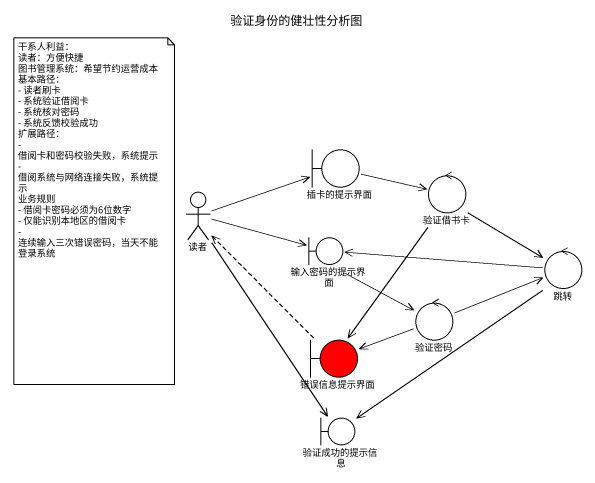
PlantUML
@startuml
title 验证身份的健壮性分析图
boundary 插卡的提示界面
actor 读者
control 验证借书卡
boundary 输入密码的提示界面
control 跳转
control 验证密码
boundary 错误信息提示界面 #FF0000
boundary 验证成功的提示信息
插卡的提示界面 -right-> 验证借书卡
读者 -right-> 插卡的提示界面
读者 -right-> 输入密码的提示界面
读者 --> 验证成功的提示信息
验证借书卡 --> 跳转
验证借书卡 --> 错误信息提示界面
输入密码的提示界面 --> 验证密码
跳转 -left-> 输入密码的提示界面
跳转 --> 验证成功的提示信息
验证密码 -right-> 跳转
验证密码 -left-> 错误信息提示界面
错误信息提示界面 .up.> 读者
note as N1
  干系人利益：
  读者：方便快捷
  图书管理系统：希望节约运营成本
  基本路径：
  - 读者刷卡
  - 系统验证借阅卡
  - 系统核对密码
  - 系统反馈校验成功
  扩展路径：
  - 借阅卡和密码校验失败，系统提示
  - 借阅系统与网络连接失败，系统提示
  业务规则
  - 借阅卡密码必须为6位数字
  - 仅能识别本地区的借阅卡
  - 连续输入三次错误密码，当天不能登录系统
end note
@enduml
